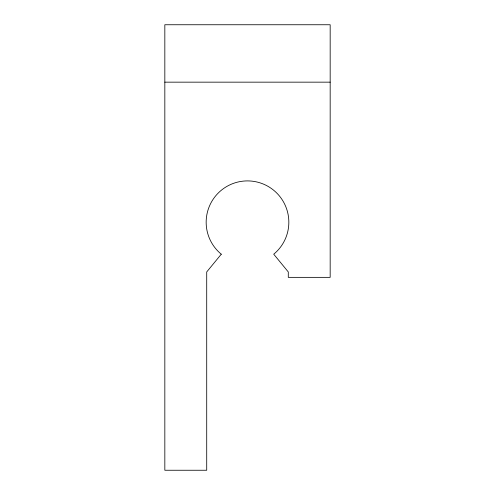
<?xml version="1.0" encoding="UTF-8"?>
<svg xmlns="http://www.w3.org/2000/svg" width="495" height="495" viewBox="0 0 495 495"><rect width="100%" height="100%" fill="white"/><g stroke="black" fill="none" stroke-linecap="round" stroke-linejoin="round"><path stroke-width="0.74" d="M164.829 82.158L330.171 82.158M221.277 254.195L206.712 271.941L206.712 470.25L164.829 470.25L164.829 24.75L330.171 24.75L330.171 277.355L288.288 277.355L288.288 271.941L273.723 254.195A41.333 41.333 0 0 0 277.67 193.984A41.333 41.333 0 0 0 217.33 193.984A41.333 41.333 0 0 0 221.277 254.195"/></g></svg>
